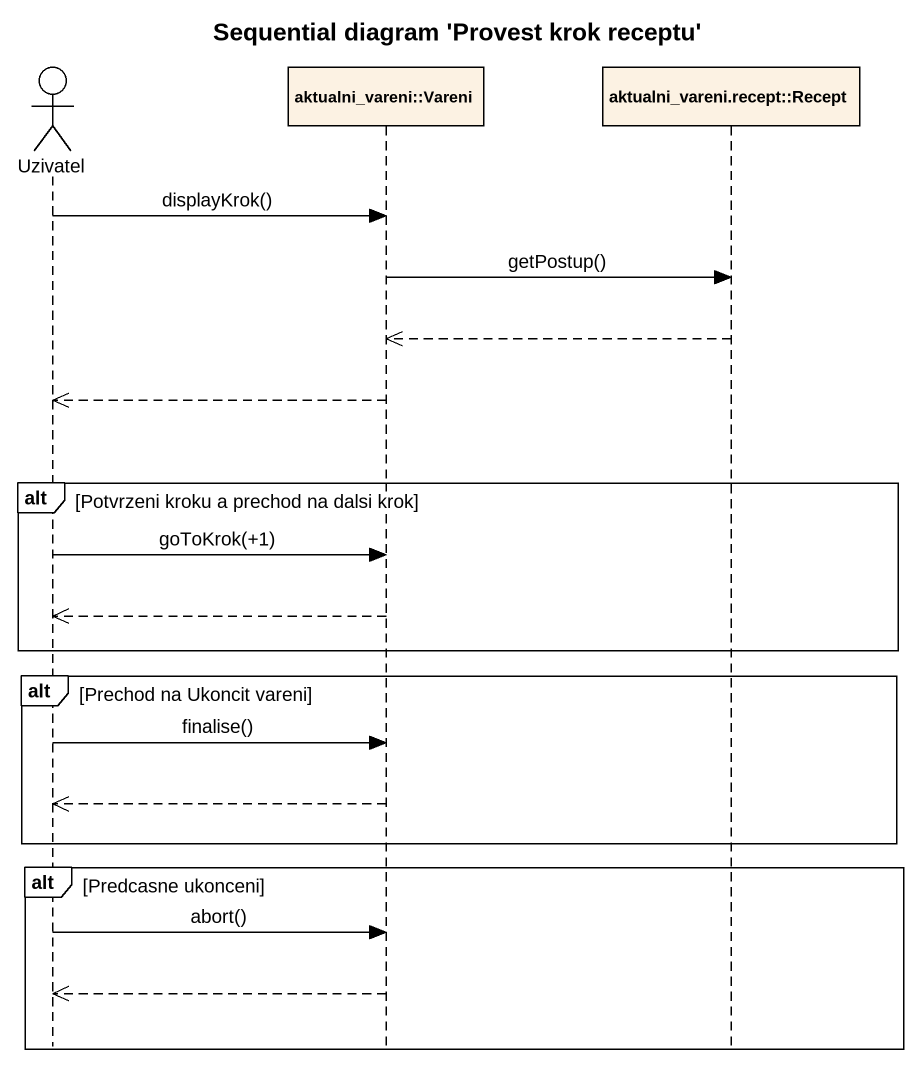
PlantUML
@startuml
title Sequential diagram 'Provest krok receptu'
hide footbox
actor Uzivatel
participant "aktualni_vareni::Vareni" as aktualni_vareni_Vareni
participant "aktualni_vareni.recept::Recept" as aktualni_vareni_recept

Uzivatel -> aktualni_vareni_Vareni : displayKrok()
aktualni_vareni_Vareni -> aktualni_vareni_recept : getPostup()
aktualni_vareni_recept -->> aktualni_vareni_Vareni
aktualni_vareni_Vareni -->> Uzivatel
alt Potvrzeni kroku a prechod na dalsi krok
  Uzivatel -> aktualni_vareni_Vareni : goToKrok(+1)
  aktualni_vareni_Vareni -->> Uzivatel
end
alt Prechod na Ukoncit vareni
  Uzivatel -> aktualni_vareni_Vareni : finalise()
  aktualni_vareni_Vareni -->> Uzivatel
end
alt Predcasne ukonceni
  Uzivatel -> aktualni_vareni_Vareni : abort()
  aktualni_vareni_Vareni -->> Uzivatel
end
@enduml
